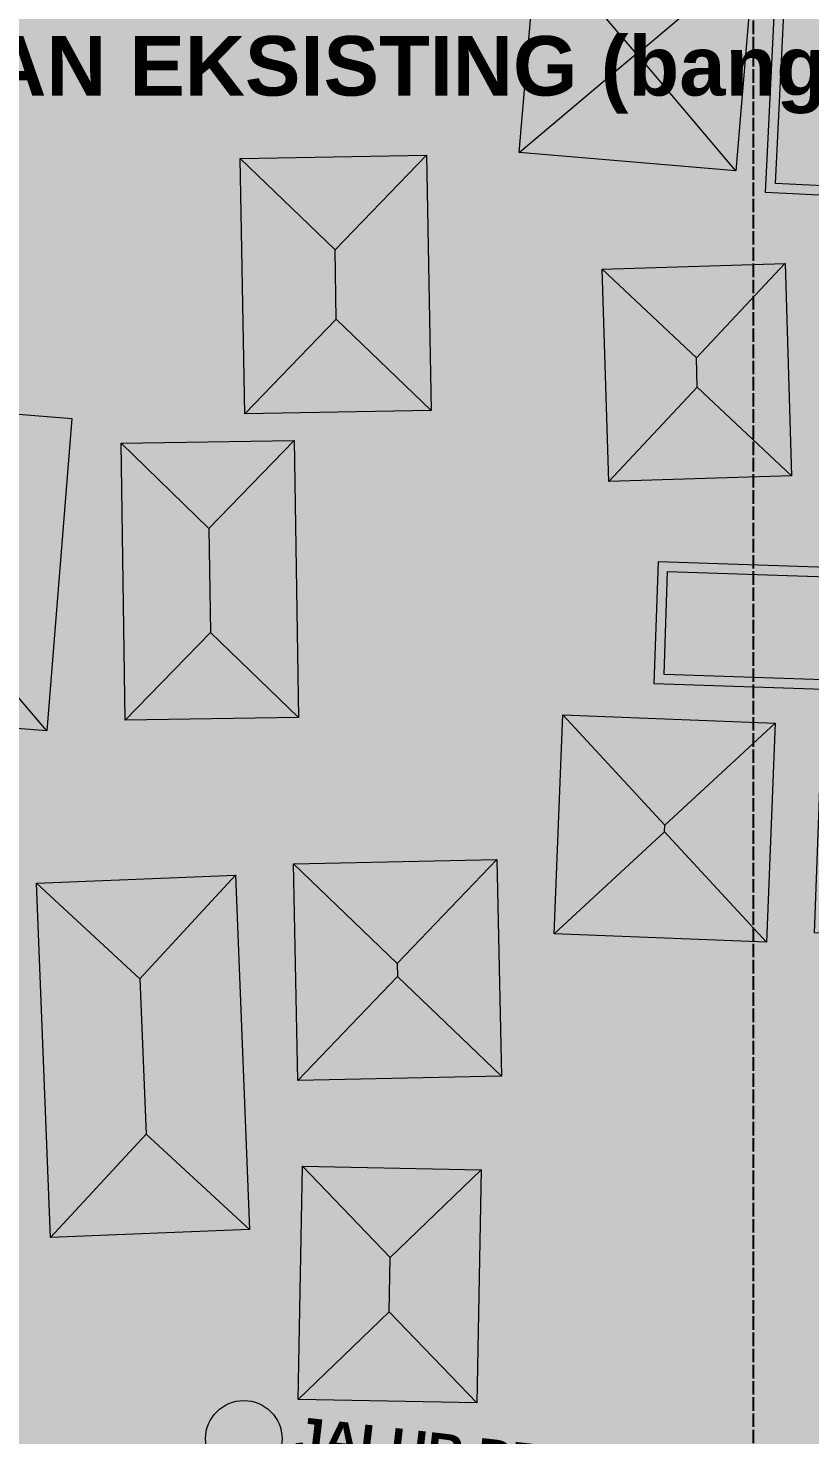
# Model space of a CAD drawing. Header units: metres. Extents: x 305909 to 307171, y 9156037 to 9156671.
# Drawn here: x 306525.9 to 306562.7, y 9156335.6 to 9156401.8 of the extents above; entities that cross this region are included whole.
import ezdxf
from ezdxf.enums import TextEntityAlignment as Align

# ---------------------------------------------------------------- set-up
doc = ezdxf.new("R2010")
doc.units = ezdxf.units.M
doc.linetypes.add('DASHED2', pattern=[0.762, 0.635, -0.127])
for name, color, linetype, lineweight, true_color in [('B-BANGUNAN_PERMUKIMAN', 7, 'Continuous', 13, 0xf0cd8c), ('B-BAYANGAN', 7, 'Continuous', 0, 0x76786c), ('T-BANGUNAN_KLASTER_PERLUASAN', 7, 'Continuous', 13, 0xf3b978), ('T-JALUR_WISATA_EDUKASI', 7, 'DASHED2', 50, 0xe66e00), ('T-KLASTER_UMKM_PERLUASAN', 7, 'DASHED2', 25, 0xe6a046), ('T-LABEL_ZONA', 7, 'Continuous', 0, 0x3c3c3c), ('V-POHON_PENEDUH', 7, 'Continuous', 13, 0x288232), ('Z-R', 7, 'Continuous', 0, 0xfaf4e6), ('Z-R-UP', 7, 'Continuous', 0, 0xffecc8)]:
    doc.layers.add(name, color=color, linetype=linetype, lineweight=lineweight, true_color=true_color)
doc.styles.add('ARIALB', font='arialbd.ttf')

# ---------------------------------------------------------------- blocks, each defined once
blk = doc.blocks.new('POHON')
at = {"true_color": 0x347638}
h = blk.add_hatch(color=97, dxfattribs=at)
h.dxf.hatch_style = 1
edge = h.paths.add_edge_path()
edge.add_arc((0, 0), 1, 0, 360)
at = {"true_color": 0x3e843e}
h = blk.add_hatch(color=97, dxfattribs=at)
h.dxf.hatch_style = 1
edge = h.paths.add_edge_path()
edge.add_arc((-0.552, 0.552), 0.32, 0, 360)
at = {"true_color": 0x62a556}
h = blk.add_hatch(color=85, dxfattribs=at)
h.dxf.hatch_style = 1
edge = h.paths.add_edge_path()
edge.add_arc((-0.2, 0.22), 0.55, 0, 360)
at = {"true_color": 0x3e843e}
h = blk.add_hatch(color=97, dxfattribs=at)
h.dxf.hatch_style = 1
edge = h.paths.add_edge_path()
edge.add_arc((0, 0.78), 0.32, 0, 360)
h = blk.add_hatch(color=97, dxfattribs=at)
h.dxf.hatch_style = 1
edge = h.paths.add_edge_path()
edge.add_arc((0.552, 0.552), 0.32, 0, 360)
at = {"true_color": 0x697060}
h = blk.add_hatch(color=251, dxfattribs=at)
h.dxf.hatch_style = 1
edge = h.paths.add_edge_path()
edge.add_arc((0.38, -0.38), 1, 0, 360)
at = {"true_color": 0x3e843e}
h = blk.add_hatch(color=97, dxfattribs=at)
h.dxf.hatch_style = 1
edge = h.paths.add_edge_path()
edge.add_arc((-0.78, 0), 0.32, 0, 360)
h = blk.add_hatch(color=97, dxfattribs=at)
h.dxf.hatch_style = 1
edge = h.paths.add_edge_path()
edge.add_arc((0.78, 0), 0.32, 0, 360)
h = blk.add_hatch(color=97, dxfattribs=at)
h.dxf.hatch_style = 1
edge = h.paths.add_edge_path()
edge.add_arc((-0.552, -0.552), 0.32, 0, 360)
h = blk.add_hatch(color=97, dxfattribs=at)
h.dxf.hatch_style = 1
edge = h.paths.add_edge_path()
edge.add_arc((0.552, -0.552), 0.32, 0, 360)
h = blk.add_hatch(color=97, dxfattribs=at)
h.dxf.hatch_style = 1
edge = h.paths.add_edge_path()
edge.add_arc((0, -0.78), 0.32, 0, 360)
at = {"color": 99, "lineweight": 9, "true_color": 0x235528}
blk.add_circle((0, 0), 1, dxfattribs=at)

msp = doc.modelspace()

# ---------------------------------------------------------------- hatches: boundary and pattern name
at = {"layer": 'B-BANGUNAN_PERMUKIMAN', "true_color": 0xce7852}
h = msp.add_hatch(color=23, dxfattribs=at)
h.dxf.hatch_style = 1
h.paths.add_polyline_path([(306580.25, 9156410.635), (306579.742, 9156400.325), (306570.116, 9156400.8), (306569.761, 9156393.587), (306560.572, 9156394.041), (306561.565, 9156414.149), (306570.753, 9156413.696), (306570.625, 9156411.11), (306580.25, 9156410.635)])
at = {"layer": 'B-BANGUNAN_PERMUKIMAN', "true_color": 0xe7865c}
h = msp.add_hatch(color=23, dxfattribs=at)
h.dxf.hatch_style = 1
h.paths.add_polyline_path([(306554.485, 9156400.558), (306548.997, 9156395.924), (306549.851, 9156406.045), (306554.485, 9156400.558)])
at = {"layer": 'B-BANGUNAN_PERMUKIMAN', "true_color": 0xe3845a}
h = msp.add_hatch(color=23, dxfattribs=at)
h.dxf.hatch_style = 1
h.paths.add_polyline_path([(306560.031, 9156405.187), (306560.031, 9156405.186), (306554.544, 9156400.553), (306554.485, 9156400.558), (306549.851, 9156406.045), (306560.031, 9156405.187)])
at = {"layer": 'B-BANGUNAN_PERMUKIMAN', "true_color": 0xb46947}
h = msp.add_hatch(color=35, dxfattribs=at)
h.dxf.hatch_style = 1
h.paths.add_polyline_path([(306554.544, 9156400.553), (306560.031, 9156405.186), (306559.178, 9156395.065), (306559.177, 9156395.065), (306554.544, 9156400.553)])
at = {"layer": 'B-BANGUNAN_PERMUKIMAN', "true_color": 0xb86b49}
h = msp.add_hatch(color=35, dxfattribs=at)
h.dxf.hatch_style = 1
h.paths.add_polyline_path([(306554.485, 9156400.558), (306554.544, 9156400.553), (306559.177, 9156395.065), (306548.997, 9156395.924), (306554.485, 9156400.558)])
at = {"layer": 'B-BANGUNAN_PERMUKIMAN', "true_color": 0xe5855b}
h = msp.add_hatch(color=23, dxfattribs=at)
h.dxf.hatch_style = 1
h.paths.add_polyline_path([(306540.33, 9156391.337), (306535.874, 9156395.634), (306544.626, 9156395.793), (306544.626, 9156395.793), (306540.33, 9156391.337)])
at = {"layer": 'B-BANGUNAN_PERMUKIMAN', "true_color": 0xe4855b}
h = msp.add_hatch(color=23, dxfattribs=at)
h.dxf.hatch_style = 1
h.paths.add_polyline_path([(306535.874, 9156395.634), (306540.33, 9156391.337), (306540.389, 9156388.077), (306536.093, 9156383.622), (306535.874, 9156395.634)])
at = {"layer": 'B-BANGUNAN_PERMUKIMAN', "true_color": 0xb76a48}
h = msp.add_hatch(color=35, dxfattribs=at)
h.dxf.hatch_style = 1
h.paths.add_polyline_path([(306540.389, 9156388.077), (306540.33, 9156391.337), (306544.626, 9156395.793), (306544.844, 9156383.781), (306540.389, 9156388.077)])
at = {"layer": 'B-BANGUNAN_PERMUKIMAN', "true_color": 0xbb6c4a}
h = msp.add_hatch(color=13, dxfattribs=at)
h.dxf.hatch_style = 1
h.paths.add_polyline_path([(306519.693, 9156377.019), (306520.719, 9156389.933), (306523.58, 9156392.373), (306522.9, 9156383.812), (306527.948, 9156383.411), (306526.78, 9156368.709), (306519.693, 9156377.019)])
at = {"layer": 'B-BANGUNAN_PERMUKIMAN', "true_color": 0xe6855b}
h = msp.add_hatch(color=23, dxfattribs=at)
h.dxf.hatch_style = 1
h.paths.add_polyline_path([(306557.325, 9156386.268), (306552.894, 9156390.435), (306561.492, 9156390.699), (306557.325, 9156386.268)])
at = {"layer": 'B-BANGUNAN_PERMUKIMAN', "true_color": 0xe4855a}
h = msp.add_hatch(color=23, dxfattribs=at)
h.dxf.hatch_style = 1
h.paths.add_polyline_path([(306557.325, 9156386.268), (306557.368, 9156384.882), (306553.201, 9156380.451), (306552.894, 9156390.435), (306557.325, 9156386.268)])
at = {"layer": 'B-BANGUNAN_PERMUKIMAN', "true_color": 0xb76a49}
h = msp.add_hatch(color=35, dxfattribs=at)
h.dxf.hatch_style = 1
h.paths.add_polyline_path([(306561.8, 9156380.715), (306557.368, 9156384.882), (306557.325, 9156386.268), (306561.492, 9156390.699), (306561.492, 9156390.699), (306561.8, 9156380.715)])
at = {"layer": 'B-BANGUNAN_PERMUKIMAN', "true_color": 0xb66a48}
h = msp.add_hatch(color=35, dxfattribs=at)
h.dxf.hatch_style = 1
h.paths.add_polyline_path([(306540.389, 9156388.077), (306544.844, 9156383.781), (306536.093, 9156383.622), (306540.389, 9156388.077)])
at = {"layer": 'B-BANGUNAN_PERMUKIMAN', "true_color": 0xb56a48}
h = msp.add_hatch(color=35, dxfattribs=at)
h.dxf.hatch_style = 1
h.paths.add_polyline_path([(306557.368, 9156384.882), (306561.8, 9156380.715), (306553.201, 9156380.45), (306553.201, 9156380.451), (306557.368, 9156384.882)])
at = {"layer": 'B-BANGUNAN_PERMUKIMAN', "true_color": 0xe5855b}
h = msp.add_hatch(color=23, dxfattribs=at)
h.dxf.hatch_style = 1
h.paths.add_polyline_path([(306534.399, 9156378.232), (306530.266, 9156382.241), (306538.408, 9156382.365), (306538.408, 9156382.365), (306534.399, 9156378.232)])
at = {"layer": 'B-BANGUNAN_PERMUKIMAN', "true_color": 0xe4855b}
h = msp.add_hatch(color=23, dxfattribs=at)
h.dxf.hatch_style = 1
h.paths.add_polyline_path([(306530.266, 9156382.241), (306534.399, 9156378.232), (306534.473, 9156373.343), (306530.464, 9156369.21), (306530.464, 9156369.21), (306530.266, 9156382.241)])
at = {"layer": 'B-BANGUNAN_PERMUKIMAN', "true_color": 0xb76a48}
h = msp.add_hatch(color=35, dxfattribs=at)
h.dxf.hatch_style = 1
h.paths.add_polyline_path([(306534.473, 9156373.343), (306534.399, 9156378.232), (306538.408, 9156382.365), (306538.606, 9156369.334), (306534.473, 9156373.343)])
at = {"layer": 'B-BANGUNAN_PERMUKIMAN', "true_color": 0xb66a48}
h = msp.add_hatch(color=35, dxfattribs=at)
h.dxf.hatch_style = 1
h.paths.add_polyline_path([(306519.693, 9156377.019), (306526.78, 9156368.709), (306526.78, 9156368.709), (306521.732, 9156369.11), (306511.384, 9156369.932), (306519.693, 9156377.019)])
at = {"layer": 'B-BANGUNAN_PERMUKIMAN', "true_color": 0xce7852}
h = msp.add_hatch(color=23, dxfattribs=at)
h.dxf.hatch_style = 1
h.paths.add_polyline_path([(306555.54, 9156376.677), (306563.513, 9156376.409), (306563.514, 9156376.433), (306571.282, 9156376.147), (306571.089, 9156370.395), (306571.071, 9156370.395), (306570.65, 9156358.929), (306562.882, 9156359.214), (306563.302, 9156370.656), (306555.346, 9156370.924), (306555.54, 9156376.677)])
at = {"layer": 'B-BANGUNAN_PERMUKIMAN', "true_color": 0xb66a48}
h = msp.add_hatch(color=35, dxfattribs=at)
h.dxf.hatch_style = 1
h.paths.add_polyline_path([(306534.473, 9156373.343), (306538.606, 9156369.334), (306530.464, 9156369.21), (306534.473, 9156373.343)])
at = {"layer": 'B-BANGUNAN_PERMUKIMAN', "true_color": 0xe6865b}
h = msp.add_hatch(color=23, dxfattribs=at)
h.dxf.hatch_style = 1
h.paths.add_polyline_path([(306555.837, 9156364.274), (306555.825, 9156363.962), (306550.632, 9156359.167), (306551.042, 9156369.467), (306551.042, 9156369.467), (306555.837, 9156364.274)])
at = {"layer": 'B-BANGUNAN_PERMUKIMAN', "true_color": 0xe4855a}
h = msp.add_hatch(color=23, dxfattribs=at)
h.dxf.hatch_style = 1
h.paths.add_polyline_path([(306555.837, 9156364.274), (306551.042, 9156369.467), (306561.029, 9156369.07), (306555.837, 9156364.274)])
at = {"layer": 'B-BANGUNAN_PERMUKIMAN', "true_color": 0xb56948}
h = msp.add_hatch(color=35, dxfattribs=at)
h.dxf.hatch_style = 1
h.paths.add_polyline_path([(306560.62, 9156358.77), (306555.825, 9156363.962), (306555.837, 9156364.274), (306561.029, 9156369.07), (306561.03, 9156369.07), (306560.62, 9156358.77)])
at = {"layer": 'B-BANGUNAN_PERMUKIMAN', "true_color": 0xb76a49}
h = msp.add_hatch(color=35, dxfattribs=at)
h.dxf.hatch_style = 1
h.paths.add_polyline_path([(306555.825, 9156363.962), (306560.62, 9156358.77), (306550.632, 9156359.167), (306555.825, 9156363.962)])
at = {"layer": 'B-BANGUNAN_PERMUKIMAN', "true_color": 0xe5855b}
h = msp.add_hatch(color=23, dxfattribs=at)
h.dxf.hatch_style = 1
h.paths.add_polyline_path([(306543.256, 9156357.768), (306538.368, 9156362.455), (306547.944, 9156362.656), (306543.256, 9156357.768)])
at = {"layer": 'B-BANGUNAN_PERMUKIMAN', "true_color": 0xb76a48}
h = msp.add_hatch(color=35, dxfattribs=at)
h.dxf.hatch_style = 1
h.paths.add_polyline_path([(306543.269, 9156357.155), (306543.256, 9156357.768), (306547.944, 9156362.656), (306548.158, 9156352.467), (306543.269, 9156357.155)])
at = {"layer": 'B-BANGUNAN_PERMUKIMAN', "true_color": 0xe6865b}
h = msp.add_hatch(color=23, dxfattribs=at)
h.dxf.hatch_style = 1
h.paths.add_polyline_path([(306531.151, 9156357.049), (306526.284, 9156361.544), (306535.646, 9156361.916), (306531.151, 9156357.049)])
at = {"layer": 'B-BANGUNAN_PERMUKIMAN', "true_color": 0xb76a49}
h = msp.add_hatch(color=35, dxfattribs=at)
h.dxf.hatch_style = 1
h.paths.add_polyline_path([(306531.441, 9156349.742), (306531.151, 9156357.049), (306535.646, 9156361.916), (306536.308, 9156345.247), (306531.441, 9156349.742)])
at = {"layer": 'B-BANGUNAN_PERMUKIMAN', "true_color": 0xe4855b}
h = msp.add_hatch(color=23, dxfattribs=at)
h.dxf.hatch_style = 1
h.paths.add_polyline_path([(306538.368, 9156362.455), (306543.256, 9156357.768), (306543.269, 9156357.155), (306538.582, 9156352.266), (306538.582, 9156352.266), (306538.368, 9156362.455)])
at = {"layer": 'B-BANGUNAN_PERMUKIMAN', "true_color": 0xe4855a}
h = msp.add_hatch(color=23, dxfattribs=at)
h.dxf.hatch_style = 1
h.paths.add_polyline_path([(306526.284, 9156361.544), (306531.151, 9156357.049), (306531.441, 9156349.742), (306526.946, 9156344.875), (306526.284, 9156361.544)])
at = {"layer": 'B-BANGUNAN_PERMUKIMAN', "true_color": 0xb66a48}
h = msp.add_hatch(color=35, dxfattribs=at)
h.dxf.hatch_style = 1
h.paths.add_polyline_path([(306543.269, 9156357.155), (306548.158, 9156352.467), (306548.158, 9156352.467), (306538.582, 9156352.266), (306543.269, 9156357.155)])
at = {"layer": 'B-BANGUNAN_PERMUKIMAN', "true_color": 0xb56948}
h = msp.add_hatch(color=35, dxfattribs=at)
h.dxf.hatch_style = 1
h.paths.add_polyline_path([(306526.946, 9156344.875), (306531.441, 9156349.742), (306536.308, 9156345.247), (306536.308, 9156345.247), (306526.946, 9156344.875)])
at = {"layer": 'B-BANGUNAN_PERMUKIMAN', "true_color": 0xe5855b}
h = msp.add_hatch(color=23, dxfattribs=at)
h.dxf.hatch_style = 1
h.paths.add_polyline_path([(306538.796, 9156348.225), (306542.923, 9156343.938), (306542.875, 9156341.378), (306538.589, 9156337.251), (306538.796, 9156348.225)])
at = {"layer": 'B-BANGUNAN_PERMUKIMAN', "true_color": 0xe4855b}
h = msp.add_hatch(color=23, dxfattribs=at)
h.dxf.hatch_style = 1
h.paths.add_polyline_path([(306542.923, 9156343.938), (306538.796, 9156348.225), (306547.209, 9156348.066), (306547.209, 9156348.066), (306542.923, 9156343.938)])
at = {"layer": 'B-BANGUNAN_PERMUKIMAN', "true_color": 0xb66a48}
h = msp.add_hatch(color=35, dxfattribs=at)
h.dxf.hatch_style = 1
h.paths.add_polyline_path([(306542.875, 9156341.378), (306542.923, 9156343.938), (306547.209, 9156348.066), (306547.002, 9156337.092), (306542.875, 9156341.378)])
at = {"layer": 'B-BANGUNAN_PERMUKIMAN', "true_color": 0xb76a48}
h = msp.add_hatch(color=35, dxfattribs=at)
h.dxf.hatch_style = 1
h.paths.add_polyline_path([(306542.875, 9156341.378), (306547.002, 9156337.092), (306547.002, 9156337.092), (306538.589, 9156337.251), (306542.875, 9156341.378)])
at = {"layer": 'B-BAYANGAN', "true_color": 0x76786c}
h = msp.add_hatch(color=8, dxfattribs=at)
h.dxf.hatch_style = 1
h.paths.add_polyline_path([(306581, 9156409.885), (306580.492, 9156399.575), (306570.866, 9156400.05), (306570.511, 9156392.837), (306561.322, 9156393.291), (306562.315, 9156413.399), (306571.503, 9156412.946), (306571.375, 9156410.36), (306581, 9156409.885)])
h = msp.add_hatch(color=8, dxfattribs=at)
h.dxf.hatch_style = 1
h.paths.add_polyline_path([(306560.781, 9156404.437), (306559.928, 9156394.315), (306549.747, 9156395.174), (306550.601, 9156405.295), (306560.781, 9156404.437)])
h = msp.add_hatch(color=8, dxfattribs=at)
h.dxf.hatch_style = 1
h.paths.add_polyline_path([(306560.781, 9156404.437), (306559.928, 9156394.315), (306549.747, 9156395.174), (306550.601, 9156405.295), (306560.781, 9156404.437)])
h = msp.add_hatch(color=8, dxfattribs=at)
h.dxf.hatch_style = 1
h.paths.add_polyline_path([(306528.698, 9156382.661), (306527.53, 9156367.959), (306522.482, 9156368.36), (306512.134, 9156369.182), (306514.383, 9156397.493), (306524.731, 9156396.671), (306523.65, 9156383.062), (306528.698, 9156382.661)])
h = msp.add_hatch(color=8, dxfattribs=at)
h.dxf.hatch_style = 1
h.paths.add_polyline_path([(306528.698, 9156382.661), (306527.53, 9156367.959), (306522.482, 9156368.36), (306512.134, 9156369.182), (306514.383, 9156397.493), (306524.731, 9156396.671), (306523.65, 9156383.062), (306528.698, 9156382.661)])
h = msp.add_hatch(color=8, dxfattribs=at)
h.dxf.hatch_style = 1
h.paths.add_polyline_path([(306545.594, 9156383.031), (306536.843, 9156382.872), (306536.624, 9156394.884), (306545.376, 9156395.043), (306545.594, 9156383.031)])
h = msp.add_hatch(color=8, dxfattribs=at)
h.dxf.hatch_style = 1
h.paths.add_polyline_path([(306545.594, 9156383.031), (306536.843, 9156382.872), (306536.624, 9156394.884), (306545.376, 9156395.043), (306545.594, 9156383.031)])
h = msp.add_hatch(color=8, dxfattribs=at)
h.dxf.hatch_style = 1
h.paths.add_polyline_path([(306562.55, 9156379.965), (306553.951, 9156379.7), (306553.644, 9156389.685), (306562.243, 9156389.949), (306562.55, 9156379.965)])
h = msp.add_hatch(color=8, dxfattribs=at)
h.dxf.hatch_style = 1
h.paths.add_polyline_path([(306562.55, 9156379.965), (306553.951, 9156379.7), (306553.644, 9156389.685), (306562.243, 9156389.949), (306562.55, 9156379.965)])
h = msp.add_hatch(color=8, dxfattribs=at)
h.dxf.hatch_style = 1
h.paths.add_polyline_path([(306539.356, 9156368.584), (306531.214, 9156368.46), (306531.016, 9156381.491), (306539.158, 9156381.615), (306539.356, 9156368.584)])
h = msp.add_hatch(color=8, dxfattribs=at)
h.dxf.hatch_style = 1
h.paths.add_polyline_path([(306539.356, 9156368.584), (306531.214, 9156368.46), (306531.016, 9156381.491), (306539.158, 9156381.615), (306539.356, 9156368.584)])
h = msp.add_hatch(color=8, dxfattribs=at)
h.dxf.hatch_style = 1
h.paths.add_polyline_path([(306556.29, 9156375.927), (306564.263, 9156375.659), (306564.264, 9156375.683), (306572.032, 9156375.397), (306571.839, 9156369.645), (306571.821, 9156369.645), (306571.4, 9156358.179), (306563.632, 9156358.464), (306564.052, 9156369.906), (306556.096, 9156370.174), (306556.29, 9156375.927)])
h = msp.add_hatch(color=8, dxfattribs=at)
h.dxf.hatch_style = 1
h.paths.add_polyline_path([(306561.78, 9156368.32), (306561.37, 9156358.02), (306551.382, 9156358.417), (306551.792, 9156368.717), (306561.78, 9156368.32)])
h = msp.add_hatch(color=8, dxfattribs=at)
h.dxf.hatch_style = 1
h.paths.add_polyline_path([(306561.78, 9156368.32), (306561.37, 9156358.02), (306551.382, 9156358.417), (306551.792, 9156368.717), (306561.78, 9156368.32)])
h = msp.add_hatch(color=8, dxfattribs=at)
h.dxf.hatch_style = 1
h.paths.add_polyline_path([(306548.908, 9156351.717), (306539.332, 9156351.516), (306539.118, 9156361.705), (306548.694, 9156361.906), (306548.908, 9156351.717)])
h = msp.add_hatch(color=8, dxfattribs=at)
h.dxf.hatch_style = 1
h.paths.add_polyline_path([(306548.908, 9156351.717), (306539.332, 9156351.516), (306539.118, 9156361.705), (306548.694, 9156361.906), (306548.908, 9156351.717)])
h = msp.add_hatch(color=8, dxfattribs=at)
h.dxf.hatch_style = 1
h.paths.add_polyline_path([(306537.058, 9156344.497), (306527.696, 9156344.125), (306527.034, 9156360.794), (306536.396, 9156361.166), (306537.058, 9156344.497)])
h = msp.add_hatch(color=8, dxfattribs=at)
h.dxf.hatch_style = 1
h.paths.add_polyline_path([(306537.058, 9156344.497), (306527.696, 9156344.125), (306527.034, 9156360.794), (306536.396, 9156361.166), (306537.058, 9156344.497)])
h = msp.add_hatch(color=8, dxfattribs=at)
h.dxf.hatch_style = 1
h.paths.add_polyline_path([(306547.959, 9156347.316), (306547.752, 9156336.342), (306539.339, 9156336.501), (306539.546, 9156347.475), (306547.959, 9156347.316)])
h = msp.add_hatch(color=8, dxfattribs=at)
h.dxf.hatch_style = 1
h.paths.add_polyline_path([(306547.959, 9156347.316), (306547.752, 9156336.342), (306539.339, 9156336.501), (306539.546, 9156347.475), (306547.959, 9156347.316)])
at = {"layer": 'T-BANGUNAN_KLASTER_PERLUASAN', "true_color": 0xfdb167}
h = msp.add_hatch(color=31, dxfattribs=at)
h.dxf.hatch_style = 1
h.paths.add_polyline_path([(306554.485, 9156400.558), (306548.997, 9156395.924), (306549.851, 9156406.045), (306554.485, 9156400.558)])
at = {"layer": 'T-BANGUNAN_KLASTER_PERLUASAN', "true_color": 0xf9ae65}
h = msp.add_hatch(color=21, dxfattribs=at)
h.dxf.hatch_style = 1
h.paths.add_polyline_path([(306560.031, 9156405.187), (306560.031, 9156405.186), (306554.544, 9156400.553), (306554.485, 9156400.558), (306549.851, 9156406.045), (306560.031, 9156405.187)])
at = {"layer": 'T-BANGUNAN_KLASTER_PERLUASAN', "true_color": 0xc68a50}
h = msp.add_hatch(color=23, dxfattribs=at)
h.dxf.hatch_style = 1
h.paths.add_polyline_path([(306554.544, 9156400.553), (306560.031, 9156405.186), (306559.178, 9156395.065), (306559.177, 9156395.065), (306554.544, 9156400.553)])
at = {"layer": 'T-BANGUNAN_KLASTER_PERLUASAN', "true_color": 0xca8d52}
h = msp.add_hatch(color=33, dxfattribs=at)
h.dxf.hatch_style = 1
h.paths.add_polyline_path([(306554.485, 9156400.558), (306554.544, 9156400.553), (306559.177, 9156395.065), (306548.997, 9156395.924), (306554.485, 9156400.558)])
at = {"layer": 'T-BANGUNAN_KLASTER_PERLUASAN', "true_color": 0xfcb066}
h = msp.add_hatch(color=31, dxfattribs=at)
h.dxf.hatch_style = 1
h.paths.add_polyline_path([(306540.33, 9156391.337), (306535.874, 9156395.634), (306544.626, 9156395.793), (306544.626, 9156395.793), (306540.33, 9156391.337)])
at = {"layer": 'T-BANGUNAN_KLASTER_PERLUASAN', "true_color": 0xfbaf66}
h = msp.add_hatch(color=21, dxfattribs=at)
h.dxf.hatch_style = 1
h.paths.add_polyline_path([(306535.874, 9156395.634), (306540.33, 9156391.337), (306540.389, 9156388.077), (306536.093, 9156383.622), (306535.874, 9156395.634)])
at = {"layer": 'T-BANGUNAN_KLASTER_PERLUASAN', "true_color": 0xc88c51}
h = msp.add_hatch(color=23, dxfattribs=at)
h.dxf.hatch_style = 1
h.paths.add_polyline_path([(306540.389, 9156388.077), (306540.33, 9156391.337), (306544.626, 9156395.793), (306544.844, 9156383.781), (306540.389, 9156388.077)])
at = {"layer": 'T-BANGUNAN_KLASTER_PERLUASAN', "true_color": 0xcd8f53}
h = msp.add_hatch(color=33, dxfattribs=at)
h.dxf.hatch_style = 1
h.paths.add_polyline_path([(306519.693, 9156377.019), (306520.719, 9156389.933), (306523.58, 9156392.373), (306522.9, 9156383.812), (306527.948, 9156383.411), (306526.78, 9156368.709), (306519.693, 9156377.019)])
at = {"layer": 'T-BANGUNAN_KLASTER_PERLUASAN', "true_color": 0xfcb066}
h = msp.add_hatch(color=31, dxfattribs=at)
h.dxf.hatch_style = 1
h.paths.add_polyline_path([(306557.325, 9156386.268), (306552.894, 9156390.435), (306561.492, 9156390.699), (306557.325, 9156386.268)])
at = {"layer": 'T-BANGUNAN_KLASTER_PERLUASAN', "true_color": 0xfaaf66}
h = msp.add_hatch(color=21, dxfattribs=at)
h.dxf.hatch_style = 1
h.paths.add_polyline_path([(306557.325, 9156386.268), (306557.368, 9156384.882), (306553.201, 9156380.451), (306552.894, 9156390.435), (306557.325, 9156386.268)])
at = {"layer": 'T-BANGUNAN_KLASTER_PERLUASAN', "true_color": 0xc98c51}
h = msp.add_hatch(color=23, dxfattribs=at)
h.dxf.hatch_style = 1
h.paths.add_polyline_path([(306561.8, 9156380.715), (306557.368, 9156384.882), (306557.325, 9156386.268), (306561.492, 9156390.699), (306561.492, 9156390.699), (306561.8, 9156380.715)])
at = {"layer": 'T-BANGUNAN_KLASTER_PERLUASAN', "true_color": 0xc78b51}
h = msp.add_hatch(color=23, dxfattribs=at)
h.dxf.hatch_style = 1
h.paths.add_polyline_path([(306540.389, 9156388.077), (306544.844, 9156383.781), (306536.093, 9156383.622), (306540.389, 9156388.077)])
h = msp.add_hatch(color=23, dxfattribs=at)
h.dxf.hatch_style = 1
h.paths.add_polyline_path([(306557.368, 9156384.882), (306561.8, 9156380.715), (306553.201, 9156380.45), (306553.201, 9156380.451), (306557.368, 9156384.882)])
at = {"layer": 'T-BANGUNAN_KLASTER_PERLUASAN', "true_color": 0xfbb066}
h = msp.add_hatch(color=31, dxfattribs=at)
h.dxf.hatch_style = 1
h.paths.add_polyline_path([(306534.399, 9156378.232), (306530.266, 9156382.241), (306538.408, 9156382.365), (306538.408, 9156382.365), (306534.399, 9156378.232)])
at = {"layer": 'T-BANGUNAN_KLASTER_PERLUASAN', "true_color": 0xfbaf66}
h = msp.add_hatch(color=21, dxfattribs=at)
h.dxf.hatch_style = 1
h.paths.add_polyline_path([(306530.266, 9156382.241), (306534.399, 9156378.232), (306534.473, 9156373.343), (306530.464, 9156369.21), (306530.464, 9156369.21), (306530.266, 9156382.241)])
at = {"layer": 'T-BANGUNAN_KLASTER_PERLUASAN', "true_color": 0xc88c51}
h = msp.add_hatch(color=23, dxfattribs=at)
h.dxf.hatch_style = 1
h.paths.add_polyline_path([(306534.473, 9156373.343), (306534.399, 9156378.232), (306538.408, 9156382.365), (306538.606, 9156369.334), (306534.473, 9156373.343)])
at = {"layer": 'T-BANGUNAN_KLASTER_PERLUASAN', "true_color": 0xc88b51}
h = msp.add_hatch(color=23, dxfattribs=at)
h.dxf.hatch_style = 1
h.paths.add_polyline_path([(306519.693, 9156377.019), (306526.78, 9156368.709), (306526.78, 9156368.709), (306521.732, 9156369.11), (306511.384, 9156369.932), (306519.693, 9156377.019)])
h = msp.add_hatch(color=23, dxfattribs=at)
h.dxf.hatch_style = 1
h.paths.add_polyline_path([(306534.473, 9156373.343), (306538.606, 9156369.334), (306530.464, 9156369.21), (306534.473, 9156373.343)])
at = {"layer": 'T-BANGUNAN_KLASTER_PERLUASAN', "true_color": 0xfcb066}
h = msp.add_hatch(color=31, dxfattribs=at)
h.dxf.hatch_style = 1
h.paths.add_polyline_path([(306555.837, 9156364.274), (306555.825, 9156363.962), (306550.632, 9156359.167), (306551.042, 9156369.467), (306551.042, 9156369.467), (306555.837, 9156364.274)])
at = {"layer": 'T-BANGUNAN_KLASTER_PERLUASAN', "true_color": 0xfaaf65}
h = msp.add_hatch(color=21, dxfattribs=at)
h.dxf.hatch_style = 1
h.paths.add_polyline_path([(306555.837, 9156364.274), (306551.042, 9156369.467), (306561.029, 9156369.07), (306555.837, 9156364.274)])
at = {"layer": 'T-BANGUNAN_KLASTER_PERLUASAN', "true_color": 0xc78b51}
h = msp.add_hatch(color=23, dxfattribs=at)
h.dxf.hatch_style = 1
h.paths.add_polyline_path([(306560.62, 9156358.77), (306555.825, 9156363.962), (306555.837, 9156364.274), (306561.029, 9156369.07), (306561.03, 9156369.07), (306560.62, 9156358.77)])
at = {"layer": 'T-BANGUNAN_KLASTER_PERLUASAN', "true_color": 0xc98c52}
h = msp.add_hatch(color=23, dxfattribs=at)
h.dxf.hatch_style = 1
h.paths.add_polyline_path([(306555.825, 9156363.962), (306560.62, 9156358.77), (306550.632, 9156359.167), (306555.825, 9156363.962)])
at = {"layer": 'T-BANGUNAN_KLASTER_PERLUASAN', "true_color": 0xfcb066}
h = msp.add_hatch(color=31, dxfattribs=at)
h.dxf.hatch_style = 1
h.paths.add_polyline_path([(306543.256, 9156357.768), (306538.368, 9156362.455), (306547.944, 9156362.656), (306543.256, 9156357.768)])
at = {"layer": 'T-BANGUNAN_KLASTER_PERLUASAN', "true_color": 0xc88c51}
h = msp.add_hatch(color=23, dxfattribs=at)
h.dxf.hatch_style = 1
h.paths.add_polyline_path([(306543.269, 9156357.155), (306543.256, 9156357.768), (306547.944, 9156362.656), (306548.158, 9156352.467), (306543.269, 9156357.155)])
at = {"layer": 'T-BANGUNAN_KLASTER_PERLUASAN', "true_color": 0xfcb066}
h = msp.add_hatch(color=31, dxfattribs=at)
h.dxf.hatch_style = 1
h.paths.add_polyline_path([(306531.151, 9156357.049), (306526.284, 9156361.544), (306535.646, 9156361.916), (306531.151, 9156357.049)])
at = {"layer": 'T-BANGUNAN_KLASTER_PERLUASAN', "true_color": 0xc98c52}
h = msp.add_hatch(color=23, dxfattribs=at)
h.dxf.hatch_style = 1
h.paths.add_polyline_path([(306531.441, 9156349.742), (306531.151, 9156357.049), (306535.646, 9156361.916), (306536.308, 9156345.247), (306531.441, 9156349.742)])
at = {"layer": 'T-BANGUNAN_KLASTER_PERLUASAN', "true_color": 0xfbaf66}
h = msp.add_hatch(color=21, dxfattribs=at)
h.dxf.hatch_style = 1
h.paths.add_polyline_path([(306538.368, 9156362.455), (306543.256, 9156357.768), (306543.269, 9156357.155), (306538.582, 9156352.266), (306538.582, 9156352.266), (306538.368, 9156362.455)])
at = {"layer": 'T-BANGUNAN_KLASTER_PERLUASAN', "true_color": 0xfaaf65}
h = msp.add_hatch(color=21, dxfattribs=at)
h.dxf.hatch_style = 1
h.paths.add_polyline_path([(306526.284, 9156361.544), (306531.151, 9156357.049), (306531.441, 9156349.742), (306526.946, 9156344.875), (306526.284, 9156361.544)])
at = {"layer": 'T-BANGUNAN_KLASTER_PERLUASAN', "true_color": 0xc78b51}
h = msp.add_hatch(color=23, dxfattribs=at)
h.dxf.hatch_style = 1
h.paths.add_polyline_path([(306543.269, 9156357.155), (306548.158, 9156352.467), (306548.158, 9156352.467), (306538.582, 9156352.266), (306543.269, 9156357.155)])
h = msp.add_hatch(color=23, dxfattribs=at)
h.dxf.hatch_style = 1
h.paths.add_polyline_path([(306526.946, 9156344.875), (306531.441, 9156349.742), (306536.308, 9156345.247), (306536.308, 9156345.247), (306526.946, 9156344.875)])
at = {"layer": 'T-BANGUNAN_KLASTER_PERLUASAN', "true_color": 0xfcb066}
h = msp.add_hatch(color=31, dxfattribs=at)
h.dxf.hatch_style = 1
h.paths.add_polyline_path([(306538.796, 9156348.225), (306542.923, 9156343.938), (306542.875, 9156341.378), (306538.589, 9156337.251), (306538.796, 9156348.225)])
at = {"layer": 'T-BANGUNAN_KLASTER_PERLUASAN', "true_color": 0xfbaf66}
h = msp.add_hatch(color=21, dxfattribs=at)
h.dxf.hatch_style = 1
h.paths.add_polyline_path([(306542.923, 9156343.938), (306538.796, 9156348.225), (306547.209, 9156348.066), (306547.209, 9156348.066), (306542.923, 9156343.938)])
at = {"layer": 'T-BANGUNAN_KLASTER_PERLUASAN', "true_color": 0xc78b51}
h = msp.add_hatch(color=23, dxfattribs=at)
h.dxf.hatch_style = 1
h.paths.add_polyline_path([(306542.875, 9156341.378), (306542.923, 9156343.938), (306547.209, 9156348.066), (306547.002, 9156337.092), (306542.875, 9156341.378)])
at = {"layer": 'T-BANGUNAN_KLASTER_PERLUASAN', "true_color": 0xc88c51}
h = msp.add_hatch(color=23, dxfattribs=at)
h.dxf.hatch_style = 1
h.paths.add_polyline_path([(306542.875, 9156341.378), (306547.002, 9156337.092), (306547.002, 9156337.092), (306538.589, 9156337.251), (306542.875, 9156341.378)])
at = {"layer": 'Z-R', "true_color": 0xe2eacc}
h = msp.add_hatch(color=254, dxfattribs=at)
h.dxf.hatch_style = 1
h.paths.add_polyline_path([(306499.604, 9156305.811), (306466.679, 9156301.994), (306472.882, 9156235.666), (306497.912, 9156229.062), (306526.804, 9156228.986), (306531.575, 9156219.919), (306532.491, 9156127.582), (306486.314, 9156132.333), (306393.989, 9156155.199), (306332.726, 9156171.593), (306288.72, 9156190.576), (306246.009, 9156220.776), (306216.24, 9156242.779), (306193.374, 9156263.487), (306160.586, 9156296.707), (306133.406, 9156338.556), (306127.354, 9156361.253), (306094.195, 9156358.842), (306090.504, 9156366.668), (306061.399, 9156428.371), (306035.152, 9156500.205), (306017.705, 9156550.308), (306008.214, 9156577.564), (306141.306, 9156568.881), (306165.696, 9156567.29), (306165.696, 9156567.29), (306200.223, 9156564.074), (306291.75, 9156555.548), (306369.455, 9156545.532), (306471.945, 9156528.538), (306458.481, 9156529.505), (306455.788, 9156529.715), (306453.061, 9156530.08), (306440, 9156532.835), (306440, 9156532.835), (306440, 9156532.835), (306440, 9156532.835), (306424.61, 9156536.081), (306424.61, 9156536.081), (306385.74, 9156542.791), (306385.74, 9156542.791), (306305.003, 9156549.608), (306305.003, 9156549.608), (306215.657, 9156559.53), (306215.657, 9156559.53), (306186.122, 9156560.815), (306186.122, 9156560.815), (306160.523, 9156563.133), (306160.523, 9156563.133), (306119.178, 9156567.786), (306119.178, 9156567.786), (306039.052, 9156573.455), (306039.052, 9156573.455), (306033.081, 9156573.806), (306033.081, 9156573.806), (306033.081, 9156573.806), (306051.45, 9156523.215), (306051.451, 9156523.214), (306060.206, 9156485.254), (306060.206, 9156485.254), (306060.207, 9156485.254), (306057.483, 9156485.596), (306070.599, 9156438.472), (306116.984, 9156440.275), (306147.963, 9156437.914), (306199.856, 9156410.566), (306230.346, 9156409.784), (306281.946, 9156409.003), (306338.236, 9156402.748), (306341.903, 9156461.433), (306341.903, 9156461.433), (306341.904, 9156461.433), (306343.891, 9156461.177), (306340.232, 9156402.624), (306340.209, 9156402.422), (306340.166, 9156402.225), (306340.103, 9156402.033), (306340.021, 9156401.848), (306339.921, 9156401.672), (306339.804, 9156401.507), (306339.67, 9156401.355), (306339.522, 9156401.217), (306339.361, 9156401.095), (306339.188, 9156400.99), (306339.006, 9156400.902), (306338.815, 9156400.834), (306338.619, 9156400.785), (306338.419, 9156400.757), (306338.217, 9156400.748), (306338.015, 9156400.76), (306281.82, 9156407.004), (306230.316, 9156407.785), (306230.295, 9156407.785), (306199.805, 9156408.567), (306199.621, 9156408.58), (306199.44, 9156408.61), (306199.262, 9156408.656), (306199.09, 9156408.719), (306198.923, 9156408.797), (306147.397, 9156435.951), (306116.947, 9156438.272), (306078.606, 9156436.782), (306089.35, 9156410.909), (306109.34, 9156371.439), (306114.245, 9156367.345), (306121.798, 9156366.048), (306134.087, 9156364.483), (306186.355, 9156362.595), (306279.564, 9156357.942), (306324.738, 9156355.991), (306351.562, 9156350.968), (306360, 9156400.449), (306360, 9156400.449), (306360, 9156380), (306360, 9156380), (306360, 9156380), (306440, 9156380), (306440, 9156380), (306440, 9156380), (306440, 9156340.326), (306440.226, 9156340.291), (306485.257, 9156338.295), (306492.355, 9156337.55), (306513.124, 9156334.559), (306536.031, 9156332.219), (306560, 9156329.629), (306560, 9156512.617), (306572.178, 9156510.306), (306677.166, 9156490.276), (306677.166, 9156490.276), (306764.133, 9156475.064), (306735.941, 9156145.416), (306694.109, 9156139.201), (306694.292, 9156206.558), (306623.212, 9156213.87), (306624.289, 9156242.595), (306556.388, 9156238.052), (306554.003, 9156281.952), (306509.625, 9156279.089), (306499.604, 9156305.811)])
at = {"layer": 'Z-R-UP', "true_color": 0xeee8c4}
h = msp.add_hatch(color=254, dxfattribs=at)
h.dxf.hatch_style = 1
h.paths.add_polyline_path([(306440, 9156532.835), (306453.061, 9156530.08), (306455.788, 9156529.715), (306458.481, 9156529.505), (306471.945, 9156528.538), (306504.834, 9156523.084), (306560, 9156512.617), (306560, 9156329.629), (306536.031, 9156332.219), (306513.124, 9156334.559), (306492.355, 9156337.55), (306485.257, 9156338.295), (306440.226, 9156340.291), (306440, 9156340.326), (306440, 9156380), (306440, 9156532.835), (306440, 9156532.835)])

# ---------------------------------------------------------------- linework, layer by layer
at = {"layer": 'B-BANGUNAN_PERMUKIMAN', "color": 17, "lineweight": 9, "true_color": 0x71422d}
for p, q in [((306549.851, 9156406.045), (306554.485, 9156400.558)), ((306560.031, 9156405.186), (306554.544, 9156400.553)), ((306548.997, 9156395.924), (306554.485, 9156400.558)), ((306554.485, 9156400.558), (306554.544, 9156400.553)), ((306559.177, 9156395.065), (306554.544, 9156400.553)), ((306535.874, 9156395.634), (306540.33, 9156391.337)), ((306544.626, 9156395.793), (306540.33, 9156391.337)), ((306540.389, 9156388.077), (306540.33, 9156391.337)), ((306552.894, 9156390.435), (306557.325, 9156386.268)), ((306561.492, 9156390.699), (306557.325, 9156386.268)), ((306536.093, 9156383.622), (306540.389, 9156388.077)), ((306544.844, 9156383.781), (306540.389, 9156388.077)), ((306557.368, 9156384.882), (306557.325, 9156386.268)), ((306553.201, 9156380.451), (306557.368, 9156384.882)), ((306561.8, 9156380.715), (306557.368, 9156384.882)), ((306530.266, 9156382.241), (306534.399, 9156378.232)), ((306538.408, 9156382.365), (306534.399, 9156378.232)), ((306534.399, 9156378.232), (306534.473, 9156373.343)), ((306526.78, 9156368.709), (306519.693, 9156377.019)), ((306530.464, 9156369.21), (306534.473, 9156373.343)), ((306538.606, 9156369.334), (306534.473, 9156373.343)), ((306551.042, 9156369.467), (306555.837, 9156364.274)), ((306561.029, 9156369.07), (306555.837, 9156364.274)), ((306550.632, 9156359.167), (306555.825, 9156363.962)), ((306555.825, 9156363.962), (306555.837, 9156364.274)), ((306560.62, 9156358.77), (306555.825, 9156363.962)), ((306547.944, 9156362.656), (306543.256, 9156357.768)), ((306535.646, 9156361.916), (306531.151, 9156357.049)), ((306538.368, 9156362.455), (306543.256, 9156357.768)), ((306526.284, 9156361.544), (306531.151, 9156357.049)), ((306543.256, 9156357.768), (306543.269, 9156357.155)), ((306531.151, 9156357.049), (306531.441, 9156349.742)), ((306538.582, 9156352.266), (306543.269, 9156357.155)), ((306548.158, 9156352.467), (306543.269, 9156357.155)), ((306526.946, 9156344.875), (306531.441, 9156349.742)), ((306536.308, 9156345.247), (306531.441, 9156349.742)), ((306538.796, 9156348.225), (306542.923, 9156343.938)), ((306547.209, 9156348.066), (306542.923, 9156343.938)), ((306542.875, 9156341.378), (306542.923, 9156343.938)), ((306538.589, 9156337.251), (306542.875, 9156341.378)), ((306547.002, 9156337.092), (306542.875, 9156341.378))]:
    msp.add_line(p, q, dxfattribs=at)
at = {"layer": 'B-BANGUNAN_PERMUKIMAN', "color": 17, "lineweight": 13, "true_color": 0x71422d}
for points in [[(306580.25, 9156410.635), (306579.742, 9156400.325), (306570.116, 9156400.8), (306569.761, 9156393.587), (306560.572, 9156394.041), (306561.565, 9156414.149), (306570.753, 9156413.696), (306570.625, 9156411.11), (306580.25, 9156410.635)], [(306560.031, 9156405.187), (306559.178, 9156395.065), (306548.997, 9156395.924), (306549.851, 9156406.045), (306560.031, 9156405.187)], [(306527.948, 9156383.411), (306526.78, 9156368.709), (306521.732, 9156369.11), (306511.384, 9156369.932), (306513.633, 9156398.243), (306523.981, 9156397.421), (306522.9, 9156383.812), (306527.948, 9156383.411)], [(306544.844, 9156383.781), (306536.093, 9156383.622), (306535.874, 9156395.634), (306544.626, 9156395.793), (306544.844, 9156383.781)], [(306561.8, 9156380.715), (306553.201, 9156380.45), (306552.894, 9156390.435), (306561.493, 9156390.699), (306561.8, 9156380.715)], [(306538.606, 9156369.334), (306530.464, 9156369.21), (306530.266, 9156382.241), (306538.408, 9156382.365), (306538.606, 9156369.334)], [(306555.54, 9156376.677), (306563.513, 9156376.409), (306563.514, 9156376.433), (306571.282, 9156376.147), (306571.089, 9156370.395), (306571.071, 9156370.395), (306570.65, 9156358.929), (306562.882, 9156359.214), (306563.302, 9156370.656), (306555.346, 9156370.924), (306555.54, 9156376.677)], [(306561.03, 9156369.07), (306560.62, 9156358.77), (306550.632, 9156359.167), (306551.042, 9156369.467), (306561.03, 9156369.07)], [(306548.158, 9156352.467), (306538.582, 9156352.266), (306538.368, 9156362.455), (306547.944, 9156362.656), (306548.158, 9156352.467)], [(306536.308, 9156345.247), (306526.946, 9156344.875), (306526.284, 9156361.544), (306535.646, 9156361.916), (306536.308, 9156345.247)], [(306547.209, 9156348.066), (306547.002, 9156337.092), (306538.589, 9156337.251), (306538.796, 9156348.225), (306547.209, 9156348.066)]]:
    msp.add_lwpolyline(points, close=True, dxfattribs=at)
at = {"layer": 'B-BANGUNAN_PERMUKIMAN', "color": 11, "lineweight": 9, "true_color": 0xf38d60}
for points in [[(306579.779, 9156410.208), (306579.315, 9156400.796), (306570.139, 9156401.249), (306570.095, 9156401.249), (306570.051, 9156401.245), (306570.007, 9156401.236), (306569.965, 9156401.224), (306569.924, 9156401.207), (306569.885, 9156401.186), (306569.849, 9156401.161), (306569.814, 9156401.133), (306569.783, 9156401.102), (306569.755, 9156401.068), (306569.731, 9156401.031), (306569.71, 9156400.992), (306569.693, 9156400.951), (306569.68, 9156400.909), (306569.671, 9156400.866), (306569.667, 9156400.822), (306569.333, 9156394.059), (306561.044, 9156394.468), (306561.992, 9156413.678)], [(306563.317, 9156371.106), (306555.811, 9156371.358), (306555.974, 9156376.212), (306555.974, 9156376.212), (306563.498, 9156375.959)]]:
    msp.add_lwpolyline(points, dxfattribs=at)
at = {"layer": 'T-BANGUNAN_KLASTER_PERLUASAN', "color": 27, "lineweight": 9, "true_color": 0x7c5632}
for p, q in [((306549.851, 9156406.045), (306554.485, 9156400.558)), ((306560.031, 9156405.186), (306554.544, 9156400.553)), ((306548.997, 9156395.924), (306554.485, 9156400.558)), ((306554.485, 9156400.558), (306554.544, 9156400.553)), ((306559.177, 9156395.065), (306554.544, 9156400.553)), ((306535.874, 9156395.634), (306540.33, 9156391.337)), ((306544.626, 9156395.793), (306540.33, 9156391.337)), ((306540.389, 9156388.077), (306540.33, 9156391.337)), ((306552.894, 9156390.435), (306557.325, 9156386.268)), ((306561.492, 9156390.699), (306557.325, 9156386.268)), ((306536.093, 9156383.622), (306540.389, 9156388.077)), ((306544.844, 9156383.781), (306540.389, 9156388.077)), ((306557.368, 9156384.882), (306557.325, 9156386.268)), ((306553.201, 9156380.451), (306557.368, 9156384.882)), ((306561.8, 9156380.715), (306557.368, 9156384.882)), ((306530.266, 9156382.241), (306534.399, 9156378.232)), ((306538.408, 9156382.365), (306534.399, 9156378.232)), ((306534.399, 9156378.232), (306534.473, 9156373.343)), ((306526.78, 9156368.709), (306519.693, 9156377.019)), ((306530.464, 9156369.21), (306534.473, 9156373.343)), ((306538.606, 9156369.334), (306534.473, 9156373.343)), ((306551.042, 9156369.467), (306555.837, 9156364.274)), ((306561.029, 9156369.07), (306555.837, 9156364.274)), ((306550.632, 9156359.167), (306555.825, 9156363.962)), ((306555.825, 9156363.962), (306555.837, 9156364.274)), ((306560.62, 9156358.77), (306555.825, 9156363.962)), ((306547.944, 9156362.656), (306543.256, 9156357.768)), ((306535.646, 9156361.916), (306531.151, 9156357.049)), ((306538.368, 9156362.455), (306543.256, 9156357.768)), ((306526.284, 9156361.544), (306531.151, 9156357.049)), ((306543.256, 9156357.768), (306543.269, 9156357.155)), ((306531.151, 9156357.049), (306531.441, 9156349.742)), ((306538.582, 9156352.266), (306543.269, 9156357.155)), ((306548.158, 9156352.467), (306543.269, 9156357.155)), ((306526.946, 9156344.875), (306531.441, 9156349.742)), ((306536.308, 9156345.247), (306531.441, 9156349.742)), ((306538.796, 9156348.225), (306542.923, 9156343.938)), ((306547.209, 9156348.066), (306542.923, 9156343.938)), ((306542.875, 9156341.378), (306542.923, 9156343.938)), ((306538.589, 9156337.251), (306542.875, 9156341.378)), ((306547.002, 9156337.092), (306542.875, 9156341.378))]:
    msp.add_line(p, q, dxfattribs=at)
at = {"layer": 'T-BANGUNAN_KLASTER_PERLUASAN', "color": 27, "lineweight": 13, "true_color": 0x7c5632}
for points in [[(306560.031, 9156405.187), (306559.178, 9156395.065), (306548.997, 9156395.924), (306549.851, 9156406.045), (306560.031, 9156405.187)], [(306527.948, 9156383.411), (306526.78, 9156368.709), (306521.732, 9156369.11), (306511.384, 9156369.932), (306513.633, 9156398.243), (306523.981, 9156397.421), (306522.9, 9156383.812), (306527.948, 9156383.411)], [(306544.844, 9156383.781), (306536.093, 9156383.622), (306535.874, 9156395.634), (306544.626, 9156395.793), (306544.844, 9156383.781)], [(306561.8, 9156380.715), (306553.201, 9156380.45), (306552.894, 9156390.435), (306561.493, 9156390.699), (306561.8, 9156380.715)], [(306538.606, 9156369.334), (306530.464, 9156369.21), (306530.266, 9156382.241), (306538.408, 9156382.365), (306538.606, 9156369.334)], [(306561.03, 9156369.07), (306560.62, 9156358.77), (306550.632, 9156359.167), (306551.042, 9156369.467), (306561.03, 9156369.07)], [(306548.158, 9156352.467), (306538.582, 9156352.266), (306538.368, 9156362.455), (306547.944, 9156362.656), (306548.158, 9156352.467)], [(306536.308, 9156345.247), (306526.946, 9156344.875), (306526.284, 9156361.544), (306535.646, 9156361.916), (306536.308, 9156345.247)], [(306547.209, 9156348.066), (306547.002, 9156337.092), (306538.589, 9156337.251), (306538.796, 9156348.225), (306547.209, 9156348.066)]]:
    msp.add_lwpolyline(points, close=True, dxfattribs=at)
at = {"layer": 'T-KLASTER_UMKM_PERLUASAN'}
msp.add_lwpolyline([(306440, 9156340.326), (306440, 9156380), (306440, 9156532.835), (306440, 9156532.835), (306453.061, 9156530.08), (306455.788, 9156529.715), (306458.481, 9156529.505), (306471.945, 9156528.538), (306504.834, 9156523.084), (306560, 9156512.617), (306560, 9156329.629), (306536.031, 9156332.219), (306513.124, 9156334.559), (306492.355, 9156337.55), (306485.257, 9156338.295), (306440.226, 9156340.291), (306440, 9156340.326)], close=True, dxfattribs=at)

# ---------------------------------------------------------------- block references
at = {"layer": 'V-POHON_PENEDUH', "xscale": 1.8, "yscale": 1.8}
msp.add_blockref('POHON', (306536.039, 9156335.407), dxfattribs=at)

# ---------------------------------------------------------------- texts
at = {"layer": 'T-JALUR_WISATA_EDUKASI', "color": 32, "true_color": 0xc85a00, "insert": (306600.288, 9156328.186), "char_height": 1.7, "attachment_point": 5, "rotation": 353.40136, "style": 'ARIALB', "bg_fill": 1, "box_fill_scale": 1.25, "bg_fill_color": 7, "bg_fill_true_color": 16777215, "bg_fill_transparency": 0}
msp.add_mtext('JALUR PEJALAN KAKI & WISATA EDUKASI TEMPE  +-1.0 km  (klaster - koridor tengah - zebra P2 - Showcase)', dxfattribs=at)
at = {"layer": 'T-LABEL_ZONA', "color": 49, "true_color": 0x5a4632, "style": 'ARIALB'}
msp.add_text('PERMUKIMAN EKSISTING (bangunan bawaan dipertahankan)', height=2.8, dxfattribs=at).set_placement((306560, 9156400), align=Align.MIDDLE_CENTER)

doc.saveas('drawing.dxf')
